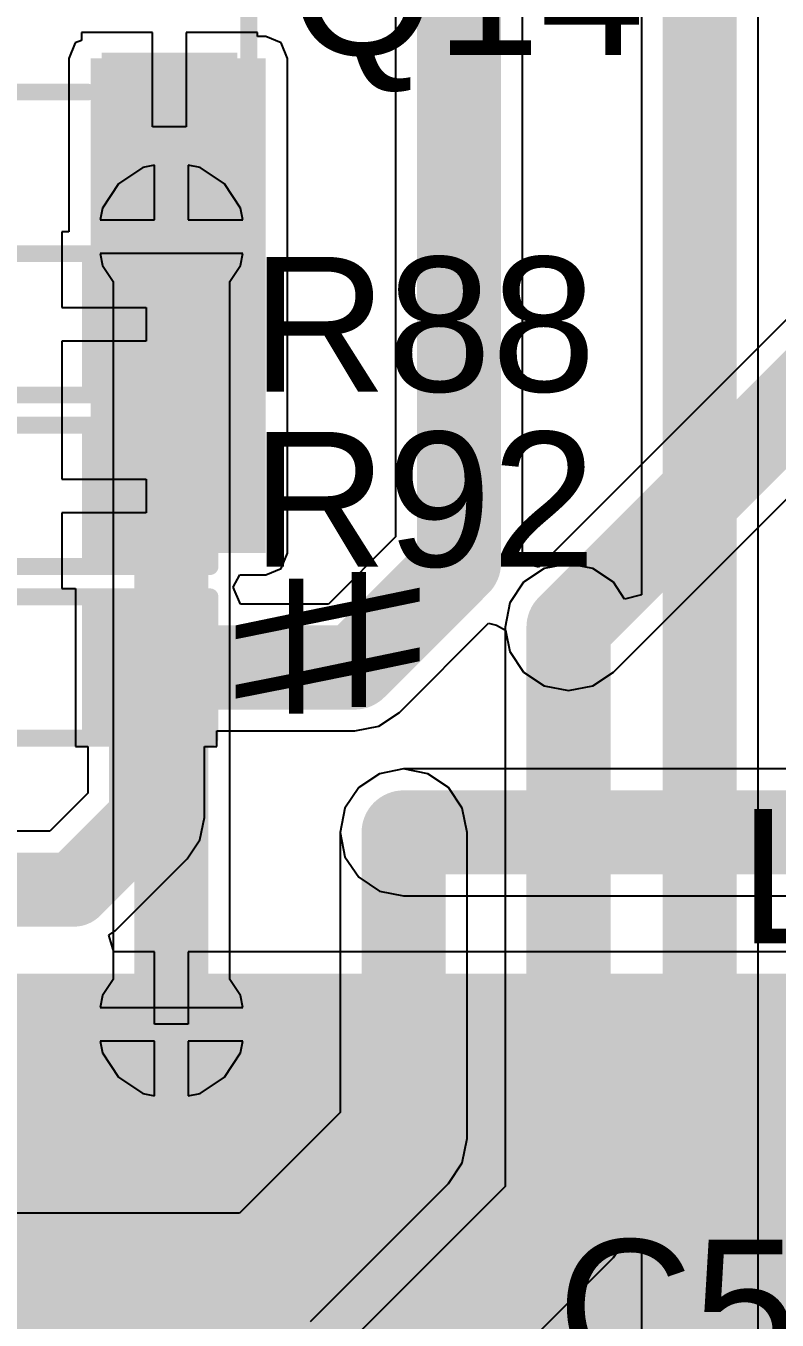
# Model space of a CAD drawing. Header units: millimetres. Extents: x 0 to 214, y 0 to 214.
# Drawn here: x 4.7887 to 5.012, y 0.9661 to 1.3507 of the extents above; entities that cross this region are included whole.
import ezdxf

# ---------------------------------------------------------------- set-up
doc = ezdxf.new("R2010")
doc.units = ezdxf.units.MM
doc.header["$MEASUREMENT"] = 0
for name, color, linetype in [('BottomLayer', 5, 'Continuous'), ('BottomSolder', 6, 'Continuous'), ('TopLayer', 1, 'Continuous'), ('TopOverlay', 2, 'Continuous'), ('TopPaste', 8, 'Continuous'), ('TopSolder', 216, 'Continuous'), ('ViaHoleLayer', 16, 'Continuous')]:
    doc.layers.add(name, color=color, linetype=linetype)
doc.styles.add('Arial', font='', dxfattribs={"height": 0.2})
doc.styles.get('Arial').set_extended_font_data('Arial')

# ---------------------------------------------------------------- blocks, each defined once
blk = doc.blocks.new('RES_0603_127')
at = {"layer": 'TopLayer'}
for points in [[(-0.015, 0.0175), (-0.015, -0.0175), (-0.045, -0.0175), (-0.045, 0.0175)], [(0.045, 0.0175), (0.045, -0.0175), (0.015, -0.0175), (0.015, 0.0175)]]:
    blk.add_hatch(color=1, dxfattribs=at).paths.add_polyline_path(points)
at = {"layer": 'TopPaste'}
for points in [[(-0.015, 0.0175), (-0.015, -0.0175), (-0.045, -0.0175), (-0.045, 0.0175)], [(0.045, 0.0175), (0.045, -0.0175), (0.015, -0.0175), (0.015, 0.0175)]]:
    blk.add_hatch(color=8, dxfattribs=at).paths.add_polyline_path(points)
at = {"layer": 'TopSolder'}
for points in [[(-0.011, 0.0215), (-0.011, -0.0215), (-0.049, -0.0215), (-0.049, 0.0215)], [(0.049, 0.0215), (0.049, -0.0215), (0.011, -0.0215), (0.011, 0.0215)]]:
    blk.add_hatch(color=216, dxfattribs=at).paths.add_polyline_path(points)
at = {"layer": 'TopOverlay', "const_width": 0.005}
for points in [[(-0.049, -0.021), (-0.049, 0.021)], [(-0.049, 0.021), (0.049, 0.021)], [(0.049, -0.021), (0.049, 0.021)], [(-0.049, -0.021), (0.049, -0.021)]]:
    blk.add_lwpolyline(points, dxfattribs=at)
at = {"layer": 'TopOverlay', "const_width": 0.0025}
for points in [[(-0.05025, 0.021, 1), (-0.04775, 0.021, 1)], [(-0.05025, 0.021, 1), (-0.04775, 0.021, 1)], [(0.04775, 0.021, 1), (0.05025, 0.021, 1)], [(0.04775, 0.021, 1), (0.05025, 0.021, 1)], [(-0.05025, -0.021, 1), (-0.04775, -0.021, 1)], [(-0.05025, -0.021, 1), (-0.04775, -0.021, 1)], [(0.04775, -0.021, 1), (0.05025, -0.021, 1)], [(0.04775, -0.021, 1), (0.05025, -0.021, 1)]]:
    blk.add_lwpolyline(points, format="xyb", close=True, dxfattribs=at)
blk = doc.blocks.new('RES_0603_137')
at = {"layer": 'TopLayer'}
for points in [[(-0.015, 0.0175), (-0.015, -0.0175), (-0.045, -0.0175), (-0.045, 0.0175)], [(0.045, 0.0175), (0.045, -0.0175), (0.015, -0.0175), (0.015, 0.0175)]]:
    blk.add_hatch(color=1, dxfattribs=at).paths.add_polyline_path(points)
at = {"layer": 'TopPaste'}
for points in [[(-0.015, 0.0175), (-0.015, -0.0175), (-0.045, -0.0175), (-0.045, 0.0175)], [(0.045, 0.0175), (0.045, -0.0175), (0.015, -0.0175), (0.015, 0.0175)]]:
    blk.add_hatch(color=8, dxfattribs=at).paths.add_polyline_path(points)
at = {"layer": 'TopSolder'}
for points in [[(-0.011, 0.0215), (-0.011, -0.0215), (-0.049, -0.0215), (-0.049, 0.0215)], [(0.049, 0.0215), (0.049, -0.0215), (0.011, -0.0215), (0.011, 0.0215)]]:
    blk.add_hatch(color=216, dxfattribs=at).paths.add_polyline_path(points)
at = {"layer": 'TopOverlay', "const_width": 0.005}
for points in [[(-0.049, 0.021), (-0.049, -0.021)], [(0.049, 0.021), (-0.049, 0.021)], [(0.049, 0.021), (0.049, -0.021)], [(0.049, -0.021), (-0.049, -0.021)]]:
    blk.add_lwpolyline(points, dxfattribs=at)
at = {"layer": 'TopOverlay', "const_width": 0.0025}
for points in [[(-0.05025, 0.021, 1), (-0.04775, 0.021, 1)], [(-0.05025, 0.021, 1), (-0.04775, 0.021, 1)], [(0.04775, 0.021, 1), (0.05025, 0.021, 1)], [(0.04775, 0.021, 1), (0.05025, 0.021, 1)], [(-0.05025, -0.021, 1), (-0.04775, -0.021, 1)], [(-0.05025, -0.021, 1), (-0.04775, -0.021, 1)], [(0.04775, -0.021, 1), (0.05025, -0.021, 1)], [(0.04775, -0.021, 1), (0.05025, -0.021, 1)]]:
    blk.add_lwpolyline(points, format="xyb", close=True, dxfattribs=at)
blk = doc.blocks.new('RES_0603_141')
at = {"layer": 'TopLayer'}
for points in [[(-0.015, 0.0175), (-0.015, -0.0175), (-0.045, -0.0175), (-0.045, 0.0175)], [(0.045, 0.0175), (0.045, -0.0175), (0.015, -0.0175), (0.015, 0.0175)]]:
    blk.add_hatch(color=1, dxfattribs=at).paths.add_polyline_path(points)
at = {"layer": 'TopPaste'}
for points in [[(-0.015, 0.0175), (-0.015, -0.0175), (-0.045, -0.0175), (-0.045, 0.0175)], [(0.045, 0.0175), (0.045, -0.0175), (0.015, -0.0175), (0.015, 0.0175)]]:
    blk.add_hatch(color=8, dxfattribs=at).paths.add_polyline_path(points)
at = {"layer": 'TopSolder'}
for points in [[(-0.011, 0.0215), (-0.011, -0.0215), (-0.049, -0.0215), (-0.049, 0.0215)], [(0.049, 0.0215), (0.049, -0.0215), (0.011, -0.0215), (0.011, 0.0215)]]:
    blk.add_hatch(color=216, dxfattribs=at).paths.add_polyline_path(points)
at = {"layer": 'TopOverlay', "const_width": 0.005}
for points in [[(-0.049, 0.021), (-0.049, -0.021)], [(0.049, 0.021), (-0.049, 0.021)], [(0.049, 0.021), (0.049, -0.021)], [(0.049, -0.021), (-0.049, -0.021)]]:
    blk.add_lwpolyline(points, dxfattribs=at)
at = {"layer": 'TopOverlay', "const_width": 0.0025}
for points in [[(-0.05025, 0.021, 1), (-0.04775, 0.021, 1)], [(-0.05025, 0.021, 1), (-0.04775, 0.021, 1)], [(0.04775, 0.021, 1), (0.05025, 0.021, 1)], [(0.04775, 0.021, 1), (0.05025, 0.021, 1)], [(-0.05025, -0.021, 1), (-0.04775, -0.021, 1)], [(-0.05025, -0.021, 1), (-0.04775, -0.021, 1)], [(0.04775, -0.021, 1), (0.05025, -0.021, 1)], [(0.04775, -0.021, 1), (0.05025, -0.021, 1)]]:
    blk.add_lwpolyline(points, format="xyb", close=True, dxfattribs=at)
blk = doc.blocks.new('C__0603_256')
at = {"layer": 'TopLayer'}
for points in [[(-0.015, 0.0175), (-0.015, -0.0175), (-0.045, -0.0175), (-0.045, 0.0175)], [(0.045, 0.0175), (0.045, -0.0175), (0.015, -0.0175), (0.015, 0.0175)]]:
    blk.add_hatch(color=1, dxfattribs=at).paths.add_polyline_path(points)
at = {"layer": 'TopPaste'}
for points in [[(-0.015, 0.0175), (-0.015, -0.0175), (-0.045, -0.0175), (-0.045, 0.0175)], [(0.045, 0.0175), (0.045, -0.0175), (0.015, -0.0175), (0.015, 0.0175)]]:
    blk.add_hatch(color=8, dxfattribs=at).paths.add_polyline_path(points)
at = {"layer": 'TopSolder'}
for points in [[(-0.01264, 0.01986), (-0.01264, -0.01986), (-0.04736, -0.01986), (-0.04736, 0.01986)], [(0.04736, 0.01986), (0.04736, -0.01986), (0.01264, -0.01986), (0.01264, 0.01986)]]:
    blk.add_hatch(color=216, dxfattribs=at).paths.add_polyline_path(points)
at = {"layer": 'TopOverlay', "const_width": 0.005}
for points in [[(-0.049, 0.021), (-0.018, 0.021)], [(-0.049, 0.021), (-0.049, -0.021)], [(0.018, 0.021), (0.049, 0.021)], [(0.049, 0.021), (0.049, -0.021)], [(-0.049, -0.021), (-0.018, -0.021)], [(0.018, -0.021), (0.049, -0.021)]]:
    blk.add_lwpolyline(points, dxfattribs=at)
at = {"layer": 'TopOverlay', "const_width": 0.0025}
for points in [[(-0.05025, 0.021, 1), (-0.04775, 0.021, 1)], [(-0.05025, 0.021, 1), (-0.04775, 0.021, 1)], [(-0.01925, 0.021, 1), (-0.01675, 0.021, 1)], [(0.01675, 0.021, 1), (0.01925, 0.021, 1)], [(0.04775, 0.021, 1), (0.05025, 0.021, 1)], [(0.04775, 0.021, 1), (0.05025, 0.021, 1)], [(-0.05025, -0.021, 1), (-0.04775, -0.021, 1)], [(-0.05025, -0.021, 1), (-0.04775, -0.021, 1)], [(-0.01925, -0.021, 1), (-0.01675, -0.021, 1)], [(0.01675, -0.021, 1), (0.01925, -0.021, 1)], [(0.04775, -0.021, 1), (0.05025, -0.021, 1)], [(0.04775, -0.021, 1), (0.05025, -0.021, 1)]]:
    blk.add_lwpolyline(points, format="xyb", close=True, dxfattribs=at)
blk = doc.blocks.new('RVT1E100M0405__257')
at = {"layer": 'TopLayer'}
for points in [[(-0.12205, 0.0315), (-0.01969, 0.0315), (-0.01969, -0.0315), (-0.12205, -0.0315)], [(0.01969, 0.0315), (0.12205, 0.0315), (0.12205, -0.0315), (0.01969, -0.0315)]]:
    blk.add_hatch(color=1, dxfattribs=at).paths.add_polyline_path(points)
at = {"layer": 'TopPaste'}
for points in [[(-0.12205, 0.0315), (-0.01969, 0.0315), (-0.01969, -0.0315), (-0.12205, -0.0315)], [(0.01969, 0.0315), (0.12205, 0.0315), (0.12205, -0.0315), (0.01969, -0.0315)]]:
    blk.add_hatch(color=8, dxfattribs=at).paths.add_polyline_path(points)
at = {"layer": 'TopSolder'}
for points in [[(-0.12605, 0.0355), (-0.01569, 0.0355), (-0.01569, -0.0355), (-0.12605, -0.0355)], [(0.01569, 0.0355), (0.12605, 0.0355), (0.12605, -0.0355), (0.01569, -0.0355)]]:
    blk.add_hatch(color=216, dxfattribs=at).paths.add_polyline_path(points)
at = {"layer": 'TopOverlay', "const_width": 0.005}
for points in [[(-0.037, 0.087), (-0.08325, 0.04075)], [(-0.037, 0.087), (0.085, 0.087)], [(0.085, 0.087), (0.085, 0.039)], [(-0.108, 0.065), (-0.108, 0.037)], [(-0.122, 0.051), (-0.094, 0.051)], [(-0.08325, 0.04075), (-0.08325, 0.035)], [(-0.08325, -0.035), (-0.08325, -0.04075)], [(-0.08325, -0.04075), (-0.037, -0.087)], [(0.085, -0.039), (0.085, -0.087)], [(-0.037, -0.087), (0.085, -0.087)]]:
    blk.add_lwpolyline(points, dxfattribs=at)
at = {"layer": 'TopOverlay', "const_width": 0.0025}
for points in [[(-0.03825, 0.087, 1), (-0.03575, 0.087, 1)], [(-0.03825, 0.087, 1), (-0.03575, 0.087, 1)], [(0.08375, 0.087, 1), (0.08625, 0.087, 1)], [(0.08375, 0.087, 1), (0.08625, 0.087, 1)], [(-0.10925, 0.065, 1), (-0.10675, 0.065, 1)], [(-0.12325, 0.051, 1), (-0.12075, 0.051, 1)], [(-0.09525, 0.051, 1), (-0.09275, 0.051, 1)], [(-0.0845, 0.04075, 1), (-0.082, 0.04075, 1)], [(-0.0845, 0.04075, 1), (-0.082, 0.04075, 1)], [(-0.10925, 0.037, 1), (-0.10675, 0.037, 1)], [(0.08375, 0.039, 1), (0.08625, 0.039, 1)], [(-0.0845, 0.035, 1), (-0.082, 0.035, 1)], [(-0.0845, -0.035, 1), (-0.082, -0.035, 1)], [(-0.0845, -0.04075, 1), (-0.082, -0.04075, 1)], [(-0.0845, -0.04075, 1), (-0.082, -0.04075, 1)], [(0.08375, -0.039, 1), (0.08625, -0.039, 1)], [(-0.03825, -0.087, 1), (-0.03575, -0.087, 1)], [(-0.03825, -0.087, 1), (-0.03575, -0.087, 1)], [(0.08375, -0.087, 1), (0.08625, -0.087, 1)], [(0.08375, -0.087, 1), (0.08625, -0.087, 1)]]:
    blk.add_lwpolyline(points, format="xyb", close=True, dxfattribs=at)
blk = doc.blocks.new('SOT_23_317')
at = {"layer": 'TopLayer'}
for points in [[(-0.01614, 0.05748), (0.01614, 0.05748), (0.01614, 0.02126), (-0.01614, 0.02126)], [(-0.05354, -0.02126), (-0.02126, -0.02126), (-0.02126, -0.05748), (-0.05354, -0.05748)], [(0.02126, -0.02126), (0.05354, -0.02126), (0.05354, -0.05748), (0.02126, -0.05748)]]:
    blk.add_hatch(color=1, dxfattribs=at).paths.add_polyline_path(points)
at = {"layer": 'TopPaste'}
for points in [[(-0.01614, 0.05748), (0.01614, 0.05748), (0.01614, 0.02126), (-0.01614, 0.02126)], [(-0.05354, -0.02126), (-0.02126, -0.02126), (-0.02126, -0.05748), (-0.05354, -0.05748)], [(0.02126, -0.02126), (0.05354, -0.02126), (0.05354, -0.05748), (0.02126, -0.05748)]]:
    blk.add_hatch(color=8, dxfattribs=at).paths.add_polyline_path(points)
at = {"layer": 'TopSolder'}
for points in [[(-0.02014, 0.06148), (0.02014, 0.06148), (0.02014, 0.01726), (-0.02014, 0.01726)], [(-0.05754, -0.01726), (-0.01726, -0.01726), (-0.01726, -0.06148), (-0.05754, -0.06148)], [(0.01726, -0.01726), (0.05754, -0.01726), (0.05754, -0.06148), (0.01726, -0.06148)]]:
    blk.add_hatch(color=216, dxfattribs=at).paths.add_polyline_path(points)
at = {"layer": 'TopOverlay', "const_width": 0.005}
for points in [[(-0.061, -0.027), (-0.061, 0.029)], [(-0.061, 0.029), (-0.024, 0.029)], [(0.024, 0.029), (0.061, 0.029)], [(0.061, -0.027), (0.061, 0.029)], [(-0.013, -0.029), (0.013, -0.029)]]:
    blk.add_lwpolyline(points, dxfattribs=at)
at = {"layer": 'TopOverlay'}
for points, const_width in [([(-0.06225, 0.029, 1), (-0.05975, 0.029, 1)], 0.0025), ([(-0.06225, 0.029, 1), (-0.05975, 0.029, 1)], 0.0025), ([(-0.02525, 0.029, 1), (-0.02275, 0.029, 1)], 0.0025), ([(0.02275, 0.029, 1), (0.02525, 0.029, 1)], 0.0025), ([(0.05975, 0.029, 1), (0.06225, 0.029, 1)], 0.0025), ([(0.05975, 0.029, 1), (0.06225, 0.029, 1)], 0.0025), ([(-0.06225, -0.027, 1), (-0.05975, -0.027, 1)], 0.0025), ([(-0.01425, -0.029, 1), (-0.01175, -0.029, 1)], 0.0025), ([(0.01175, -0.029, 1), (0.01425, -0.029, 1)], 0.0025), ([(0.05975, -0.027, 1), (0.06225, -0.027, 1)], 0.0025), ([(-0.06439, -0.045, 1), (-0.07161, -0.045, 1)], 0.01), ([(-0.07411, -0.045, 1), (-0.06911, -0.045, 1)], 0.005), ([(-0.06689, -0.045, 1), (-0.06189, -0.045, 1)], 0.005)]:
    blk.add_lwpolyline(points, format="xyb", close=True, dxfattribs=dict(at, const_width=const_width))

msp = doc.modelspace()

# ---------------------------------------------------------------- hatches: boundary and pattern name
at = {"layer": 'BottomLayer'}
h = msp.add_hatch(color=5, dxfattribs=at)
edge = h.paths.add_edge_path()
edge.add_arc((4.832, 1.288), 0.01181, 0, 360)
h = msp.add_hatch(color=5, dxfattribs=at)
edge = h.paths.add_edge_path()
edge.add_arc((4.95, 1.172), 0.01181, 0, 360)
h = msp.add_hatch(color=5, dxfattribs=at)
edge = h.paths.add_edge_path()
edge.add_arc((4.901, 1.111), 0.01181, 0, 360)
h = msp.add_hatch(color=5, dxfattribs=at)
edge = h.paths.add_edge_path()
edge.add_arc((4.832, 1.054), 0.01181, 0, 360)
at = {"layer": 'BottomSolder'}
h = msp.add_hatch(color=6, dxfattribs=at)
edge = h.paths.add_edge_path()
edge.add_arc((4.832, 1.288), 0.00591, 0, 360)
h = msp.add_hatch(color=6, dxfattribs=at)
edge = h.paths.add_edge_path()
edge.add_arc((4.95, 1.172), 0.00591, 0, 360)
h = msp.add_hatch(color=6, dxfattribs=at)
edge = h.paths.add_edge_path()
edge.add_arc((4.901, 1.111), 0.00591, 0, 360)
h = msp.add_hatch(color=6, dxfattribs=at)
edge = h.paths.add_edge_path()
edge.add_arc((4.832, 1.054), 0.00591, 0, 360)
at = {"layer": 'TopLayer'}
for points in [[(4.808, 1.194), (4.86, 1.194), (4.86, 1.341), (4.808, 1.341)], [(4.537, 0.94818), (5.628, 0.94818), (5.628, 1.069), (4.537, 1.069)]]:
    msp.add_hatch(color=1, dxfattribs=at).paths.add_polyline_path(points)
h = msp.add_hatch(color=1, dxfattribs=at)
edge = h.paths.add_edge_path()
edge.add_arc((4.832, 1.288), 0.01181, 0, 360)
h = msp.add_hatch(color=1, dxfattribs=at)
edge = h.paths.add_edge_path()
edge.add_arc((4.95, 1.172), 0.01181, 0, 360)
h = msp.add_hatch(color=1, dxfattribs=at)
edge = h.paths.add_edge_path()
edge.add_arc((4.901, 1.111), 0.01181, 0, 360)
h = msp.add_hatch(color=1, dxfattribs=at)
edge = h.paths.add_edge_path()
edge.add_arc((4.832, 1.054), 0.01181, 0, 360)
at = {"layer": 'TopSolder'}
h = msp.add_hatch(color=216, dxfattribs=at)
edge = h.paths.add_edge_path()
edge.add_arc((4.832, 1.288), 0.00591, 0, 360)
h = msp.add_hatch(color=216, dxfattribs=at)
edge = h.paths.add_edge_path()
edge.add_arc((4.95, 1.172), 0.00591, 0, 360)
h = msp.add_hatch(color=216, dxfattribs=at)
edge = h.paths.add_edge_path()
edge.add_arc((4.901, 1.111), 0.00591, 0, 360)
h = msp.add_hatch(color=216, dxfattribs=at)
edge = h.paths.add_edge_path()
edge.add_arc((4.832, 1.054), 0.00591, 0, 360)
at = {"layer": 'ViaHoleLayer'}
h = msp.add_hatch(color=16, dxfattribs=at)
edge = h.paths.add_edge_path()
edge.add_arc((4.832, 1.288), 0.00591, 0, 360)
h = msp.add_hatch(color=16, dxfattribs=at)
edge = h.paths.add_edge_path()
edge.add_arc((4.95, 1.172), 0.00591, 0, 360)
h = msp.add_hatch(color=16, dxfattribs=at)
edge = h.paths.add_edge_path()
edge.add_arc((4.901, 1.111), 0.00591, 0, 360)
h = msp.add_hatch(color=16, dxfattribs=at)
edge = h.paths.add_edge_path()
edge.add_arc((4.832, 1.054), 0.00591, 0, 360)

# ---------------------------------------------------------------- linework, layer by layer
at = {"layer": 'BottomLayer'}
for p, q in [((4.97167, 1.985), (4.97167, 1.18158)), ((5.00633, 0.63716), (5.00633, 1.97782)), ((4.82349, 1.30855), (4.81628, 1.30372)), ((4.827, 1.30924), (4.82349, 1.30855)), ((4.827, 1.293), (4.827, 1.30924)), ((4.84051, 1.30855), (4.837, 1.30924)), ((4.837, 1.30924), (4.837, 1.293)), ((4.84772, 1.30372), (4.84051, 1.30855)), ((4.81628, 1.30372), (4.81145, 1.29651)), ((4.85255, 1.29651), (4.84772, 1.30372)), ((4.81145, 1.29651), (4.81076, 1.293)), ((4.85324, 1.293), (4.85255, 1.29651)), ((4.81076, 1.293), (4.827, 1.293)), ((4.837, 1.293), (4.85324, 1.293)), ((4.85324, 1.283), (4.81076, 1.283)), ((4.81076, 1.283), (4.81145, 1.27949)), ((4.85255, 1.27949), (4.85324, 1.283)), ((4.81145, 1.27949), (4.81467, 1.27468)), ((4.84933, 1.27468), (4.85255, 1.27949)), ((4.81467, 1.27468), (4.81467, 1.06732)), ((4.84933, 1.06732), (4.84933, 1.27468)), ((4.94278, 1.18943), (4.93666, 1.18534)), ((4.95, 1.19086), (4.94278, 1.18943)), ((4.95722, 1.18943), (4.95, 1.19086)), ((4.96334, 1.18534), (4.95722, 1.18943)), ((4.93666, 1.18534), (4.93257, 1.17922)), ((4.96667, 1.18036), (4.96334, 1.18534)), ((4.97167, 1.18158), (4.96667, 1.18036)), ((4.93257, 1.17922), (4.93114, 1.172)), ((4.93114, 1.172), (4.93114, 1.00581)), ((4.89378, 1.12843), (4.88766, 1.12434)), ((4.901, 1.12986), (4.89378, 1.12843)), ((4.90822, 1.12843), (4.901, 1.12986)), ((4.91434, 1.12434), (4.90822, 1.12843)), ((4.88766, 1.12434), (4.88357, 1.11822)), ((4.91843, 1.11822), (4.91434, 1.12434)), ((4.88357, 1.11822), (4.88214, 1.111)), ((4.91986, 1.111), (4.91843, 1.11822)), ((4.88214, 1.111), (4.88214, 1.02781)), ((4.91986, 1.02), (4.91986, 1.111)), ((4.81467, 1.06732), (4.81145, 1.06251)), ((4.85255, 1.06251), (4.84933, 1.06732)), ((4.81145, 1.06251), (4.81076, 1.059)), ((4.85324, 1.059), (4.85255, 1.06251)), ((4.81076, 1.059), (4.85324, 1.059)), ((4.827, 1.049), (4.81076, 1.049)), ((4.81076, 1.049), (4.81145, 1.04549)), ((4.827, 1.03276), (4.827, 1.049)), ((4.85324, 1.049), (4.837, 1.049)), ((4.837, 1.049), (4.837, 1.03276)), ((4.85255, 1.04549), (4.85324, 1.049)), ((4.81145, 1.04549), (4.81628, 1.03828)), ((4.84772, 1.03828), (4.85255, 1.04549)), ((4.81628, 1.03828), (4.82349, 1.03345)), ((4.84051, 1.03345), (4.84772, 1.03828)), ((4.82349, 1.03345), (4.827, 1.03276)), ((4.837, 1.03276), (4.84051, 1.03345)), ((4.88214, 1.02781), (4.85219, 0.99786)), ((4.91843, 1.01278), (4.91986, 1.02)), ((4.91434, 1.00666), (4.91843, 1.01278)), ((4.93114, 1.00581), (4.82574, 0.90042)), ((4.87334, 0.96566), (4.91434, 1.00666)), ((4.85219, 0.99786), (4.64676, 0.99786)), ((4.96334, 0.98466), (4.96667, 0.98964)), ((4.96667, 0.98964), (4.97167, 0.98842)), ((4.97167, 0.98842), (4.97167, 0.63716)), ((4.84689, 0.86822), (4.96334, 0.98466))]:
    msp.add_line(p, q, dxfattribs=at)
for points, const_width in [([(4.989, 0.633), (4.989, 1.985)], 0.022), ([(4.832, 1.054), (4.832, 1.288)], 0.022), ([(4.95, 0.998), (4.95, 1.172)], 0.025), ([(4.901, 1.02), (4.901, 1.111)], 0.025), ([(4.86, 0.979), (4.901, 1.02)], 0.025), ([(4.83355, 0.88155), (4.95, 0.998)], 0.025), ([(4.488, 0.979), (4.86, 0.979)], 0.025)]:
    msp.add_lwpolyline(points, dxfattribs=dict(at, const_width=const_width))
for points, const_width in [([(4.8265, 1.288, 1), (4.8375, 1.288, 1)], 0.011), ([(4.94375, 1.172, 1), (4.95625, 1.172, 1)], 0.0125), ([(4.89475, 1.111, 1), (4.90725, 1.111, 1)], 0.0125), ([(4.8265, 1.054, 1), (4.8375, 1.054, 1)], 0.011), ([(4.89475, 1.02, 1), (4.90725, 1.02, 1)], 0.0125), ([(4.89475, 1.02, 1), (4.90725, 1.02, 1)], 0.0125), ([(4.94375, 0.998, 1), (4.95625, 0.998, 1)], 0.0125), ([(4.94375, 0.998, 1), (4.95625, 0.998, 1)], 0.0125), ([(4.85375, 0.979, 1), (4.86625, 0.979, 1)], 0.0125), ([(4.85375, 0.979, 1), (4.86625, 0.979, 1)], 0.0125)]:
    msp.add_lwpolyline(points, format="xyb", close=True, dxfattribs=dict(at, const_width=const_width))
at = {"layer": 'TopLayer'}
for p, q in [((4.93631, 1.19206), (4.93631, 1.366)), ((4.89858, 1.35819), (4.89858, 1.19881)), ((4.80526, 1.34636), (4.80341, 1.34559)), ((4.8264, 1.34874), (4.80526, 1.34874)), ((4.80526, 1.34874), (4.80526, 1.34636)), ((4.8264, 1.32063), (4.8264, 1.34874)), ((4.85754, 1.34874), (4.8364, 1.34874)), ((4.8364, 1.34874), (4.8364, 1.32063)), ((4.85754, 1.34749), (4.85754, 1.34874)), ((4.86, 1.34749), (4.85754, 1.34749)), ((4.86459, 1.34559), (4.86, 1.34749)), ((4.80341, 1.34559), (4.80151, 1.341)), ((4.86649, 1.341), (4.86459, 1.34559)), ((4.80151, 1.341), (4.80151, 1.2895)), ((4.86649, 1.194), (4.86649, 1.341)), ((4.8364, 1.32063), (4.8264, 1.32063)), ((5.07215, 1.32082), (4.94118, 1.18986)), ((4.80151, 1.2895), (4.79945, 1.2895)), ((4.79945, 1.2895), (4.79945, 1.267)), ((4.96334, 1.15866), (5.0933, 1.28862)), ((4.79945, 1.267), (4.82445, 1.267)), ((4.82445, 1.267), (4.82445, 1.257)), ((4.82445, 1.257), (4.79945, 1.257)), ((4.79945, 1.257), (4.79945, 1.2345)), ((4.79945, 1.2345), (4.79945, 1.216)), ((4.79945, 1.216), (4.82445, 1.216)), ((4.82445, 1.216), (4.82445, 1.206)), ((4.82445, 1.206), (4.79945, 1.206)), ((4.79945, 1.206), (4.79945, 1.1835)), ((4.89858, 1.19881), (4.87863, 1.17886)), ((4.86459, 1.18941), (4.86649, 1.194)), ((4.86, 1.18751), (4.86459, 1.18941)), ((4.93885, 1.1904), (4.93631, 1.19206)), ((4.94118, 1.18986), (4.93885, 1.1904)), ((4.85037, 1.18386), (4.85235, 1.18751)), ((4.85235, 1.18751), (4.86, 1.18751)), ((4.79945, 1.1835), (4.80345, 1.1835)), ((4.80345, 1.1835), (4.80345, 1.1365)), ((4.85248, 1.17886), (4.85037, 1.18386)), ((4.87863, 1.17886), (4.85248, 1.17886)), ((4.89978, 1.14666), (4.92627, 1.17314)), ((4.92627, 1.17314), (4.92865, 1.17258)), ((4.92865, 1.17258), (4.93131, 1.17112)), ((4.93131, 1.17112), (4.93257, 1.16478)), ((4.93257, 1.16478), (4.93666, 1.15866)), ((4.93666, 1.15866), (4.94278, 1.15457)), ((4.95722, 1.15457), (4.96334, 1.15866)), ((4.94278, 1.15457), (4.95, 1.15314)), ((4.95, 1.15314), (4.95722, 1.15457)), ((4.89367, 1.14257), (4.89978, 1.14666)), ((4.88645, 1.14114), (4.89367, 1.14257)), ((4.84545, 1.1365), (4.84545, 1.14114)), ((4.84545, 1.14114), (4.88645, 1.14114)), ((4.80345, 1.1365), (4.80711, 1.1365)), ((4.80711, 1.1365), (4.80711, 1.12263)), ((4.84178, 1.11545), (4.84178, 1.1365)), ((4.84178, 1.1365), (4.84545, 1.1365)), ((4.89378, 1.12843), (4.88766, 1.12434)), ((4.901, 1.12986), (4.89378, 1.12843)), ((5.1, 1.12986), (4.901, 1.12986)), ((4.88766, 1.12434), (4.88357, 1.11822)), ((4.80711, 1.12263), (4.79582, 1.11133)), ((4.84046, 1.10881), (4.84178, 1.11545)), ((4.88357, 1.11822), (4.88214, 1.111)), ((4.79582, 1.11133), (4.76316, 1.11133)), ((4.8367, 1.10319), (4.84046, 1.10881)), ((4.88214, 1.111), (4.88357, 1.10378)), ((4.88357, 1.10378), (4.88766, 1.09766)), ((4.81526, 1.08174), (4.8367, 1.10319)), ((4.88766, 1.09766), (4.89378, 1.09357)), ((4.89378, 1.09357), (4.901, 1.09214)), ((4.901, 1.09214), (5.1, 1.09214)), ((4.81339, 1.08049), (4.81526, 1.08174)), ((4.8149, 1.07549), (4.81339, 1.08049)), ((4.827, 1.07549), (4.8149, 1.07549)), ((4.827, 1.054), (4.827, 1.07549)), ((5.14067, 1.07549), (4.837, 1.07549)), ((4.837, 1.07549), (4.837, 1.054)), ((4.837, 1.054), (4.827, 1.054))]:
    msp.add_line(p, q, dxfattribs=at)
for points, const_width in [([(4.91745, 1.191), (4.91745, 1.366)], 0.025), ([(4.95, 1.172), (5.08548, 1.30748)], 0.025), ([(4.827, 1.288), (4.832, 1.288)], 0.022), ([(4.88645, 1.16), (4.91745, 1.191)], 0.025), ([(4.82445, 1.16), (4.88645, 1.16)], 0.025), ([(4.82445, 1.11545), (4.82445, 1.16)], 0.022), ([(4.803, 1.094), (4.82445, 1.11545)], 0.022), ([(4.901, 1.111), (5.1, 1.111)], 0.025), ([(4.759, 1.094), (4.803, 1.094)], 0.022)]:
    msp.add_lwpolyline(points, dxfattribs=dict(at, const_width=const_width))
for points, const_width in [([(4.8215, 1.288, 1), (4.8325, 1.288, 1)], 0.011), ([(4.8265, 1.288, 1), (4.8375, 1.288, 1)], 0.011), ([(4.9112, 1.191, 1), (4.9237, 1.191, 1)], 0.0125), ([(4.9112, 1.191, 1), (4.9237, 1.191, 1)], 0.0125), ([(4.94375, 1.172, 1), (4.95625, 1.172, 1)], 0.0125), ([(4.8182, 1.16, 1), (4.8307, 1.16, 1)], 0.0125), ([(4.81895, 1.16, 1), (4.82995, 1.16, 1)], 0.011), ([(4.8802, 1.16, 1), (4.8927, 1.16, 1)], 0.0125), ([(4.8802, 1.16, 1), (4.8927, 1.16, 1)], 0.0125), ([(4.81895, 1.11545, 1), (4.82995, 1.11545, 1)], 0.011), ([(4.81895, 1.11545, 1), (4.82995, 1.11545, 1)], 0.011), ([(4.89475, 1.111, 1), (4.90725, 1.111, 1)], 0.0125), ([(4.7975, 1.094, 1), (4.8085, 1.094, 1)], 0.011), ([(4.7975, 1.094, 1), (4.8085, 1.094, 1)], 0.011)]:
    msp.add_lwpolyline(points, format="xyb", close=True, dxfattribs=dict(at, const_width=const_width))

# ---------------------------------------------------------------- block references
for name, p in [('SOT_23_317', (4.794, 1.36)), ('RES_0603_127', (4.79445, 1.16))]:
    msp.add_blockref(name, p)
for name, p, rotation in [('RES_0603_141', (4.79445, 1.262), 180), ('RES_0603_137', (4.79445, 1.211), 180), ('RVT1E100M0405__257', (4.798, 0.93959), 90), ('C__0603_256', (4.917, 0.93959), 90)]:
    msp.add_blockref(name, p, dxfattribs=dict(rotation=rotation))

# ---------------------------------------------------------------- texts
at = {"layer": 'TopOverlay', "style": 'Arial'}
for s, p in [('Q14', (4.86702, 1.34201)), ('R88', (4.85568, 1.24201)), ('R92', (4.85568, 1.19001)), ('LED7', (5.00069, 1.07801)), ('C59', (4.94668, 0.95001))]:
    msp.add_text(s, height=0.04, dxfattribs=at).set_placement(p)
at = {"layer": 'TopOverlay', "style": 'Arial', "text_generation_flag": 2}
msp.add_text('#', height=0.055, rotation=270, dxfattribs=at).set_placement((4.85104, 1.146))

doc.saveas('drawing.dxf')
